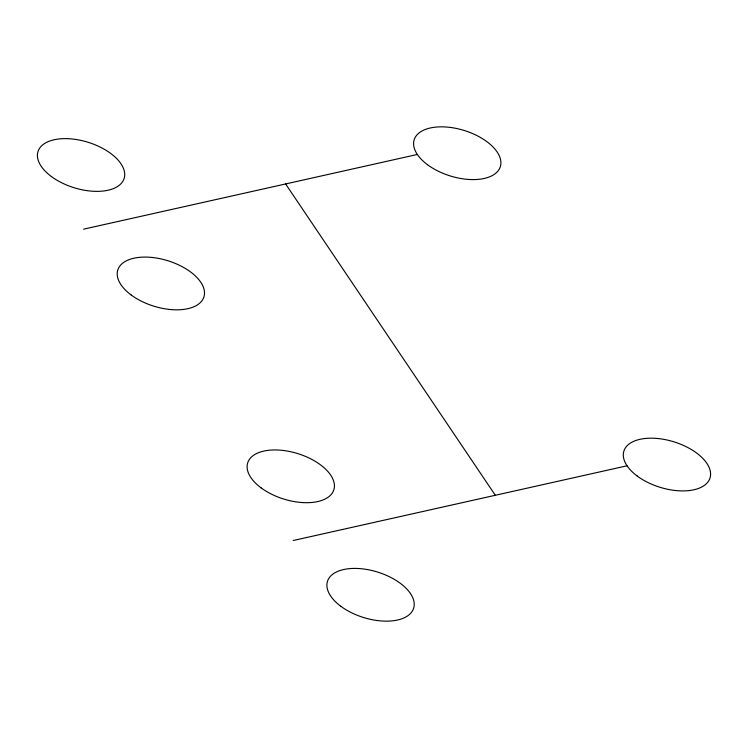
<?xml version="1.0" encoding="UTF-8"?>
<svg xmlns="http://www.w3.org/2000/svg" width="748" height="748" viewBox="0 0 748 748"><rect width="100%" height="100%" fill="white"/><g stroke="black" fill="none" stroke-linecap="round" stroke-linejoin="round"><path stroke-width="1.12" d="M83.561 229.178L417.337 154.471M293.263 540.505L627.039 465.798M285.614 183.952L495.316 495.279M131.162 294.974A45.132 23.786 17.3 0 0 203.428 298.237A45.132 23.786 17.3 0 0 147.973 257.144A45.132 23.786 17.3 0 0 131.162 294.974M51.369 176.509A45.132 23.786 17.3 0 0 123.635 179.782A45.132 23.786 17.3 0 0 68.18 138.689A45.132 23.786 17.3 0 0 51.369 176.509M427.547 164.738A45.132 23.786 17.3 0 0 499.814 168.01A45.132 23.786 17.3 0 0 444.349 126.908A45.132 23.786 17.3 0 0 427.547 164.738M340.864 606.301A45.132 23.786 17.3 0 0 413.13 609.573A45.132 23.786 17.3 0 0 357.675 568.471A45.132 23.786 17.3 0 0 340.864 606.301M261.071 487.846A45.132 23.786 17.3 0 0 333.337 491.109A45.132 23.786 17.3 0 0 277.882 450.016A45.132 23.786 17.3 0 0 261.071 487.846M637.249 476.065A45.132 23.786 17.3 0 0 709.506 479.337A45.132 23.786 17.3 0 0 654.051 438.244A45.132 23.786 17.3 0 0 637.249 476.065"/></g></svg>
